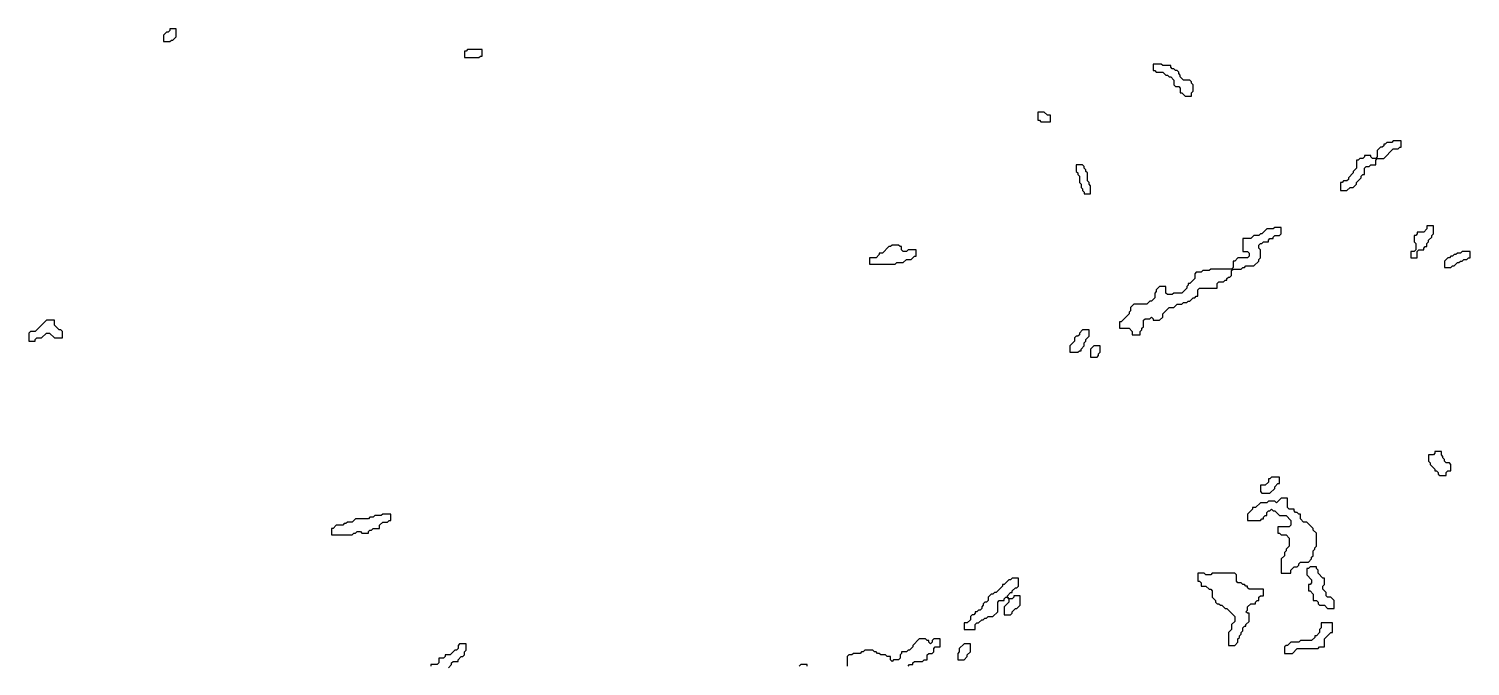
# Model space of a CAD drawing. Header units: metres. Extents: x 0 to 100, y 0 to 141.
# Drawn here: x 76.83 to 99.33, y 71.55 to 81.5 of the extents above; entities that cross this region are included whole.
import ezdxf

# ---------------------------------------------------------------- set-up
doc = ezdxf.new("R2010")
doc.units = ezdxf.units.M

msp = doc.modelspace()

# ---------------------------------------------------------------- linework, layer by layer
for points in [[(79.025, 81.5), (79.025, 81.475), (79, 81.45), (78.975, 81.45), (78.925, 81.4), (78.925, 81.3), (79.025, 81.3), (79.05, 81.325), (79.075, 81.325), (79.125, 81.375), (79.125, 81.5)], [(83.675, 81.175), (83.65, 81.15), (83.625, 81.15), (83.625, 81.05), (83.85, 81.05), (83.875, 81.075), (83.9, 81.075), (83.9, 81.175)], [(94.375, 80.95), (94.375, 80.85), (94.4, 80.85), (94.425, 80.825), (94.525, 80.825), (94.575, 80.775), (94.6, 80.775), (94.625, 80.75), (94.65, 80.75), (94.7, 80.7), (94.7, 80.625), (94.725, 80.6), (94.775, 80.6), (94.8, 80.575), (94.8, 80.5), (94.825, 80.5), (94.875, 80.45), (94.975, 80.45), (94.975, 80.5), (95, 80.525), (95, 80.625), (94.975, 80.65), (94.975, 80.675), (94.95, 80.7), (94.85, 80.7), (94.8, 80.75), (94.8, 80.775), (94.775, 80.8), (94.775, 80.825), (94.75, 80.85), (94.725, 80.85), (94.7, 80.875), (94.675, 80.875), (94.65, 80.9), (94.65, 80.925), (94.525, 80.925), (94.5, 80.95)], [(92.575, 80.2), (92.575, 80.075), (92.6, 80.075), (92.625, 80.05), (92.775, 80.05), (92.775, 80.15), (92.725, 80.15), (92.675, 80.2)], [(98.125, 79.75), (98.1, 79.725), (98.025, 79.725), (98, 79.7), (97.975, 79.7), (97.975, 79.675), (97.95, 79.65), (97.925, 79.65), (97.875, 79.6), (97.875, 79.5), (97.85, 79.475), (97.8, 79.475), (97.775, 79.5), (97.775, 79.525), (97.675, 79.525), (97.675, 79.5), (97.65, 79.475), (97.6, 79.475), (97.575, 79.45), (97.55, 79.45), (97.55, 79.325), (97.5, 79.275), (97.5, 79.25), (97.425, 79.175), (97.425, 79.15), (97.4, 79.125), (97.35, 79.125), (97.325, 79.1), (97.3, 79.1), (97.3, 78.975), (97.4, 78.975), (97.45, 79.025), (97.5, 79.025), (97.55, 79.075), (97.55, 79.1), (97.625, 79.175), (97.625, 79.2), (97.65, 79.225), (97.675, 79.225), (97.675, 79.325), (97.7, 79.35), (97.75, 79.35), (97.775, 79.375), (97.85, 79.375), (97.85, 79.45), (97.875, 79.475), (97.975, 79.475), (98.125, 79.625), (98.2, 79.625), (98.225, 79.65), (98.25, 79.65), (98.25, 79.75)], [(93.175, 79.375), (93.175, 79.275), (93.2, 79.25), (93.2, 79.225), (93.225, 79.2), (93.225, 79.1), (93.25, 79.075), (93.25, 79.025), (93.275, 79), (93.275, 78.975), (93.3, 78.95), (93.3, 78.925), (93.4, 78.925), (93.4, 79.05), (93.375, 79.075), (93.375, 79.1), (93.35, 79.125), (93.35, 79.25), (93.325, 79.275), (93.325, 79.3), (93.3, 79.325), (93.3, 79.35), (93.275, 79.375)], [(96.275, 78.4), (96.25, 78.375), (96.15, 78.375), (96.075, 78.3), (96.05, 78.3), (96.025, 78.275), (95.95, 78.275), (95.9, 78.225), (95.775, 78.225), (95.775, 78.025), (95.85, 78.025), (95.875, 78), (95.875, 77.95), (95.85, 77.925), (95.7, 77.925), (95.65, 77.875), (95.625, 77.875), (95.625, 77.775), (95.6, 77.75), (95.275, 77.75), (95.25, 77.725), (95.15, 77.725), (95.125, 77.7), (95.05, 77.7), (95.025, 77.675), (95.025, 77.6), (94.95, 77.525), (94.925, 77.525), (94.925, 77.5), (94.9, 77.475), (94.9, 77.45), (94.825, 77.375), (94.7, 77.375), (94.675, 77.35), (94.6, 77.35), (94.575, 77.375), (94.575, 77.475), (94.475, 77.475), (94.425, 77.425), (94.425, 77.4), (94.4, 77.375), (94.4, 77.3), (94.35, 77.25), (94.325, 77.25), (94.275, 77.2), (94.075, 77.2), (94.025, 77.15), (94.025, 77.1), (94, 77.075), (94, 77.05), (93.875, 76.925), (93.85, 76.925), (93.85, 76.825), (94, 76.825), (94.05, 76.775), (94.05, 76.725), (94.175, 76.725), (94.175, 76.775), (94.2, 76.8), (94.2, 76.825), (94.225, 76.85), (94.225, 76.95), (94.25, 76.975), (94.325, 76.975), (94.35, 77), (94.375, 76.975), (94.375, 76.95), (94.475, 76.95), (94.525, 77), (94.525, 77.05), (94.625, 77.15), (94.7, 77.15), (94.75, 77.2), (94.825, 77.2), (94.85, 77.225), (94.9, 77.225), (94.925, 77.25), (94.95, 77.25), (95, 77.3), (95.025, 77.3), (95.05, 77.325), (95.075, 77.325), (95.075, 77.425), (95.1, 77.45), (95.375, 77.45), (95.375, 77.525), (95.4, 77.55), (95.475, 77.55), (95.5, 77.575), (95.525, 77.575), (95.525, 77.6), (95.55, 77.625), (95.575, 77.625), (95.6, 77.65), (95.6, 77.725), (95.625, 77.75), (95.75, 77.75), (95.775, 77.775), (95.8, 77.775), (95.825, 77.8), (95.95, 77.8), (96.025, 77.875), (96.025, 77.9), (96.05, 77.925), (96.05, 78.05), (96.025, 78.075), (96.025, 78.125), (96.05, 78.15), (96.075, 78.15), (96.1, 78.175), (96.175, 78.175), (96.175, 78.2), (96.2, 78.225), (96.25, 78.225), (96.25, 78.25), (96.275, 78.275), (96.35, 78.275), (96.375, 78.3), (96.375, 78.4)], [(98.65, 78.425), (98.65, 78.375), (98.6, 78.325), (98.5, 78.325), (98.5, 78.3), (98.475, 78.275), (98.45, 78.275), (98.45, 78.175), (98.475, 78.15), (98.475, 78.05), (98.45, 78.025), (98.4, 78.025), (98.4, 77.925), (98.5, 77.925), (98.5, 78.025), (98.525, 78.05), (98.6, 78.05), (98.6, 78.075), (98.625, 78.1), (98.65, 78.1), (98.65, 78.15), (98.675, 78.175), (98.675, 78.2), (98.725, 78.25), (98.725, 78.275), (98.75, 78.3), (98.75, 78.425)], [(90.3, 78.125), (90.275, 78.1), (90.25, 78.1), (90.15, 78), (90.1, 78), (90.1, 77.975), (90.05, 77.925), (89.95, 77.925), (89.95, 77.825), (90.35, 77.825), (90.375, 77.85), (90.475, 77.85), (90.525, 77.9), (90.6, 77.9), (90.65, 77.95), (90.675, 77.95), (90.675, 78.05), (90.55, 78.05), (90.525, 78.025), (90.475, 78.025), (90.45, 78.05), (90.45, 78.1), (90.425, 78.1), (90.4, 78.125)], [(99.2, 78.025), (99.175, 78), (99.125, 78), (99.1, 77.975), (99.075, 77.975), (99.05, 77.95), (99.025, 77.95), (99, 77.925), (98.975, 77.925), (98.925, 77.875), (98.925, 77.775), (99.025, 77.775), (99.05, 77.8), (99.075, 77.8), (99.125, 77.85), (99.15, 77.85), (99.175, 77.875), (99.2, 77.875), (99.225, 77.9), (99.275, 77.9), (99.3, 77.925), (99.325, 77.925), (99.325, 78.025)], [(77.1, 76.95), (76.925, 76.775), (76.85, 76.775), (76.825, 76.75), (76.825, 76.625), (76.925, 76.625), (76.925, 76.65), (76.95, 76.675), (77.025, 76.675), (77.1, 76.75), (77.15, 76.75), (77.225, 76.675), (77.35, 76.675), (77.35, 76.775), (77.325, 76.8), (77.3, 76.8), (77.225, 76.875), (77.225, 76.95)], [(93.275, 76.8), (93.225, 76.75), (93.225, 76.725), (93.2, 76.7), (93.175, 76.7), (93.15, 76.675), (93.15, 76.625), (93.075, 76.55), (93.075, 76.45), (93.2, 76.45), (93.225, 76.475), (93.25, 76.475), (93.25, 76.5), (93.3, 76.55), (93.3, 76.6), (93.325, 76.625), (93.325, 76.65), (93.375, 76.7), (93.375, 76.8)], [(93.45, 76.55), (93.4, 76.5), (93.4, 76.375), (93.5, 76.375), (93.525, 76.4), (93.525, 76.425), (93.55, 76.45), (93.55, 76.55)], [(98.775, 74.9), (98.775, 74.875), (98.75, 74.85), (98.675, 74.85), (98.675, 74.75), (98.7, 74.725), (98.7, 74.7), (98.775, 74.625), (98.775, 74.6), (98.8, 74.6), (98.825, 74.575), (98.825, 74.55), (98.85, 74.525), (98.95, 74.525), (98.95, 74.575), (98.975, 74.6), (99.025, 74.6), (99.025, 74.7), (99, 74.725), (98.95, 74.725), (98.925, 74.75), (98.925, 74.775), (98.9, 74.8), (98.9, 74.825), (98.875, 74.85), (98.875, 74.9)], [(96.225, 74.5), (96.2, 74.475), (96.175, 74.475), (96.175, 74.425), (96.125, 74.375), (96.05, 74.375), (96.05, 74.275), (96.075, 74.25), (96.2, 74.25), (96.275, 74.325), (96.275, 74.35), (96.325, 74.4), (96.35, 74.4), (96.35, 74.5)], [(96.375, 74.175), (96.3, 74.1), (96.275, 74.125), (96.175, 74.125), (96.15, 74.1), (96.05, 74.1), (95.975, 74.025), (95.925, 74.025), (95.925, 74), (95.85, 73.925), (95.85, 73.825), (96.05, 73.825), (96.075, 73.85), (96.1, 73.85), (96.1, 73.875), (96.125, 73.9), (96.15, 73.9), (96.15, 73.95), (96.175, 73.975), (96.2, 73.975), (96.225, 74), (96.25, 73.975), (96.275, 73.975), (96.35, 73.9), (96.45, 73.9), (96.525, 73.825), (96.525, 73.75), (96.5, 73.725), (96.325, 73.725), (96.325, 73.625), (96.35, 73.625), (96.375, 73.6), (96.45, 73.6), (96.5, 73.55), (96.5, 73.425), (96.45, 73.375), (96.45, 73.35), (96.425, 73.325), (96.425, 73.275), (96.375, 73.225), (96.375, 73), (96.525, 73), (96.525, 73.05), (96.575, 73.1), (96.625, 73.1), (96.65, 73.125), (96.65, 73.15), (96.675, 73.175), (96.8, 73.175), (96.85, 73.225), (96.85, 73.25), (96.875, 73.275), (96.875, 73.35), (96.9, 73.375), (96.9, 73.4), (96.925, 73.425), (96.925, 73.625), (96.875, 73.675), (96.875, 73.7), (96.775, 73.8), (96.725, 73.8), (96.675, 73.85), (96.675, 73.925), (96.65, 73.925), (96.625, 73.95), (96.6, 73.95), (96.575, 73.975), (96.575, 74), (96.5, 74), (96.475, 74.025), (96.475, 74.175)], [(82.35, 73.925), (82.325, 73.9), (82.225, 73.9), (82.2, 73.875), (82.15, 73.875), (82.125, 73.85), (81.925, 73.85), (81.875, 73.8), (81.8, 73.8), (81.775, 73.775), (81.75, 73.775), (81.725, 73.75), (81.625, 73.75), (81.575, 73.7), (81.55, 73.7), (81.55, 73.6), (81.875, 73.6), (81.9, 73.625), (81.925, 73.625), (81.95, 73.65), (82, 73.65), (82.025, 73.625), (82.125, 73.625), (82.125, 73.65), (82.15, 73.675), (82.175, 73.675), (82.2, 73.7), (82.3, 73.7), (82.3, 73.75), (82.35, 73.8), (82.425, 73.8), (82.45, 73.825), (82.475, 73.825), (82.475, 73.925)], [(92.175, 72.925), (92.15, 72.9), (92.125, 72.9), (92.05, 72.825), (92.025, 72.825), (92.025, 72.8), (91.925, 72.7), (91.9, 72.7), (91.875, 72.675), (91.85, 72.675), (91.8, 72.625), (91.8, 72.575), (91.775, 72.55), (91.75, 72.55), (91.725, 72.525), (91.725, 72.5), (91.7, 72.475), (91.7, 72.45), (91.675, 72.425), (91.65, 72.425), (91.625, 72.4), (91.6, 72.4), (91.6, 72.375), (91.575, 72.35), (91.55, 72.35), (91.525, 72.325), (91.525, 72.275), (91.475, 72.225), (91.425, 72.225), (91.425, 72.125), (91.6, 72.125), (91.6, 72.2), (91.625, 72.225), (91.65, 72.225), (91.7, 72.275), (91.725, 72.275), (91.75, 72.3), (91.775, 72.3), (91.8, 72.325), (91.875, 72.325), (91.95, 72.4), (91.95, 72.55), (91.975, 72.575), (92.05, 72.575), (92.05, 72.6), (92.075, 72.625), (92.1, 72.625), (92.125, 72.6), (92.125, 72.55), (92.05, 72.475), (92.05, 72.35), (92.15, 72.35), (92.175, 72.375), (92.175, 72.4), (92.225, 72.45), (92.25, 72.45), (92.3, 72.5), (92.3, 72.65), (92.2, 72.65), (92.2, 72.625), (92.175, 72.6), (92.125, 72.6), (92.1, 72.625), (92.1, 72.65), (92.15, 72.7), (92.175, 72.7), (92.175, 72.725), (92.225, 72.775), (92.25, 72.775), (92.275, 72.8), (92.275, 72.925)], [(95.075, 73), (95.075, 72.875), (95.1, 72.875), (95.125, 72.85), (95.125, 72.8), (95.2, 72.8), (95.25, 72.75), (95.275, 72.75), (95.3, 72.725), (95.3, 72.625), (95.35, 72.575), (95.35, 72.55), (95.375, 72.525), (95.4, 72.525), (95.425, 72.5), (95.45, 72.5), (95.5, 72.45), (95.525, 72.45), (95.65, 72.325), (95.65, 72.25), (95.6, 72.2), (95.6, 72.125), (95.55, 72.075), (95.55, 71.875), (95.65, 71.875), (95.7, 71.925), (95.7, 71.975), (95.725, 72), (95.725, 72.025), (95.75, 72.05), (95.75, 72.075), (95.775, 72.1), (95.775, 72.15), (95.8, 72.175), (95.825, 72.175), (95.825, 72.2), (95.875, 72.25), (95.875, 72.375), (95.85, 72.375), (95.825, 72.4), (95.85, 72.425), (95.85, 72.475), (95.9, 72.525), (95.975, 72.525), (95.975, 72.55), (96, 72.575), (96.025, 72.575), (96.025, 72.625), (96.05, 72.65), (96.1, 72.65), (96.1, 72.75), (95.875, 72.75), (95.85, 72.775), (95.85, 72.8), (95.825, 72.8), (95.8, 72.825), (95.775, 72.825), (95.75, 72.85), (95.7, 72.85), (95.675, 72.875), (95.675, 72.975), (95.65, 73), (95.3, 73), (95.275, 72.975), (95.2, 72.975), (95.175, 73)], [(96.825, 73.1), (96.8, 73.075), (96.775, 73.075), (96.775, 72.975), (96.85, 72.9), (96.85, 72.85), (96.825, 72.825), (96.8, 72.825), (96.8, 72.725), (96.825, 72.725), (96.875, 72.675), (96.875, 72.575), (96.925, 72.575), (96.95, 72.55), (96.95, 72.525), (96.975, 72.5), (97.05, 72.5), (97.1, 72.45), (97.2, 72.45), (97.2, 72.575), (97.15, 72.625), (97.1, 72.625), (97.075, 72.65), (97.075, 72.7), (97.025, 72.75), (97.025, 72.8), (97.05, 72.825), (97.05, 72.925), (97.025, 72.925), (96.95, 73), (96.95, 73.05), (96.925, 73.075), (96.925, 73.1)], [(97, 72.225), (97, 72.15), (96.975, 72.125), (96.975, 72.075), (96.925, 72.025), (96.9, 72.025), (96.9, 72), (96.85, 71.95), (96.675, 71.95), (96.65, 71.925), (96.525, 71.925), (96.475, 71.875), (96.45, 71.875), (96.425, 71.85), (96.425, 71.75), (96.55, 71.75), (96.625, 71.825), (96.95, 71.825), (96.975, 71.85), (97.05, 71.85), (97.05, 71.975), (97.15, 72.075), (97.175, 72.075), (97.175, 72.225)], [(91.425, 71.9), (91.35, 71.825), (91.35, 71.775), (91.325, 71.75), (91.325, 71.65), (91.425, 71.65), (91.475, 71.7), (91.475, 71.725), (91.525, 71.775), (91.525, 71.9)]]:
    msp.add_lwpolyline(points, close=True)
for points in [[(83.375, 71.525), (83.425, 71.575), (83.425, 71.6), (83.45, 71.625), (83.525, 71.625), (83.525, 71.65), (83.575, 71.7), (83.6, 71.7), (83.625, 71.725), (83.625, 71.775), (83.65, 71.8), (83.65, 71.9), (83.55, 71.9), (83.525, 71.875), (83.525, 71.825), (83.5, 71.8), (83.475, 71.8), (83.4, 71.725), (83.325, 71.725), (83.325, 71.7), (83.3, 71.675), (83.225, 71.675), (83.225, 71.6), (83.2, 71.575), (83.1, 71.575), (83.1, 71.55)], [(90.55, 71.55), (90.575, 71.575), (90.625, 71.575), (90.625, 71.6), (90.65, 71.625), (90.775, 71.625), (90.8, 71.65), (90.85, 71.65), (90.85, 71.725), (90.875, 71.75), (90.925, 71.75), (90.95, 71.775), (90.95, 71.825), (90.975, 71.85), (91.05, 71.85), (91.05, 71.975), (90.95, 71.975), (90.925, 71.95), (90.925, 71.925), (90.9, 71.9), (90.875, 71.925), (90.875, 71.95), (90.85, 71.95), (90.825, 71.975), (90.725, 71.975), (90.625, 71.875), (90.625, 71.85), (90.575, 71.8), (90.55, 71.8), (90.525, 71.775), (90.45, 71.775), (90.45, 71.75), (90.425, 71.725), (90.425, 71.675), (90.4, 71.65), (90.325, 71.65), (90.3, 71.625), (90.275, 71.65), (90.275, 71.7), (90.225, 71.7), (90.2, 71.725), (90.125, 71.725), (90.1, 71.75), (90.075, 71.75), (90.05, 71.775), (90.025, 71.775), (90, 71.8), (89.875, 71.8), (89.85, 71.775), (89.825, 71.775), (89.8, 71.75), (89.7, 71.75), (89.675, 71.725), (89.625, 71.725), (89.6, 71.7), (89.6, 71.55)], [(88.975, 71.55), (88.975, 71.575), (88.875, 71.575), (88.85, 71.55)]]:
    msp.add_lwpolyline(points)

doc.saveas('drawing.dxf')
